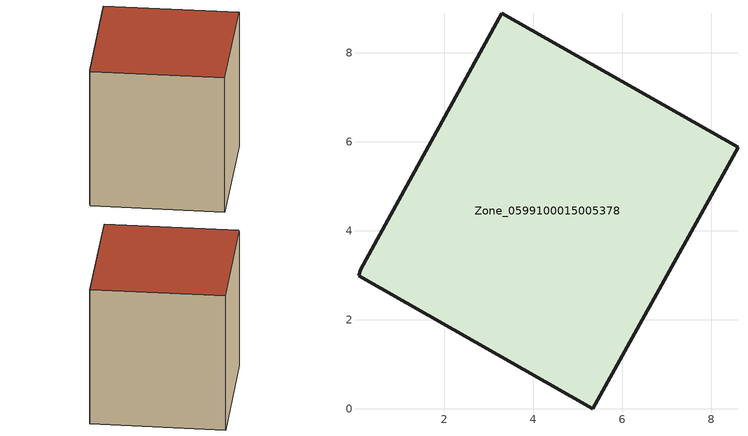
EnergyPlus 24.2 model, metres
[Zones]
Zone_0599100015005378
 floor ground (C_G): 3.29,8.88 8.6,5.88 5.34,0 0.07,2.98 0.12,3.13 z0.95
 wall outside (C_F): 5.34,0 8.6,5.88 3.29,8.88 0.12,3.13 0.07,2.98 5.34,0 z0.95:7.61
 roof outside (C_R): 8.6,5.88 3.29,8.88 0.12,3.13 0.07,2.98 5.34,0 z7.61
[BUILDING]
Pand.0599100015005378: North Axis=0; Terrain=City; Loads Convergence Tolerance Value=0.04; Temperature Convergence Tolerance Value=0.4; Solar Distribution=FullExterior; Maximum Number of Warmup Days=25; Minimum Number of Warmup Days=1
[Site:Location]
Rotterdam.The.Hague.AP_ZH_NLD Design_Conditions: Latitude=51.96; Longitude=4.45; Time Zone=1; Elevation=-4.5
[SITE:GROUNDTEMPERATURE:BUILDINGSURFACE]
18, 18, 18, 18, 18, 18, 18, 18, 18, 18, 18, 18
[MATERIAL] Thermal Absorptance=0.9; Solar Absorptance=0.7; Visible Absorptance=0.7
Name | Roughness | Thickness | Conductivity | Density | Specific Heat
G.TI.1946-1964 | MediumSmooth | 0.15 | 1 | 540 | 1210
F.TI.1946-1964 | Rough | 0.3 | 0.857143 | 1920 | 840
R.TI.1946-1964 | MediumRough | 0.2 | 0.277778 | 1500 | 1000
[CONSTRUCTION]
C_G: G.TI.1946-1964
C_F: F.TI.1946-1964
C_R: R.TI.1946-1964
[ZONE]
Zone_0599100015005378: Type=1; Multiplier=1; Ceiling Height=Autocalculate; Volume=Autocalculate; Floor Area=autocalculate; Part of Total Floor Area=Yes
[ZONEINFILTRATION:DESIGNFLOWRATE]
Infil_Zone_0599100015005378: Zone or ZoneList or Space or SpaceList=Zone_0599100015005378; Schedule=AlwaysOn; Design Flow Rate Calculation Method=Flow/Area; Flow Rate per Floor Area=0.003; Constant Term Coefficient=1; Temperature Term Coefficient=0; Velocity Term Coefficient=0; Velocity Squared Term Coefficient=0
[HVACTEMPLATE:ZONE:IDEALLOADSAIRSYSTEM]
Zone_0599100015005378: Maximum Heating Supply Air Temperature=50; Minimum Cooling Supply Air Temperature=13; Maximum Heating Supply Air Humidity Ratio=0.0156; Minimum Cooling Supply Air Humidity Ratio=0.0077; Heating Limit=NoLimit; Cooling Limit=NoLimit; Dehumidification Control Type=ConstantSensibleHeatRatio; Cooling Sensible Heat Ratio=0.7; Dehumidification Setpoint=60; Humidification Control Type=None; Humidification Setpoint=30; Outdoor Air Method=None; Outdoor Air Flow Rate per Person=0.00944; Outdoor Air Flow Rate per Zone Floor Area=0; Outdoor Air Flow Rate per Zone=0; Demand Controlled Ventilation Type=None; Outdoor Air Economizer Type=NoEconomizer; Heat Recovery Type=None; Sensible Heat Recovery Effectiveness=0.7; Latent Heat Recovery Effectiveness=0.65
[ZONECONTROL:THERMOSTAT]
ThermostatControl_Zone_0599100015005378: Zone or ZoneList=Zone_0599100015005378; Control Type Schedule=DualSetpointControlType; Control 1=Thermostat_Zone_0599100015005378; Temperature Difference Between Cutout And Setpoint=0
[THERMOSTATSETPOINT:DUALSETPOINT]
Thermostat_Zone_0599100015005378: Heating Setpoint Temperature Schedule=HeatingSetpoint_Zone_0599100015005378; Cooling Setpoint Temperature Schedule=CoolingSetpoint_Zone_0599100015005378
[SCHEDULE:COMPACT]
HeatingSetpoint_Zone_0599100015005378: Through: 12/31, For: AllDays, Until: 24:00, 21
CoolingSetpoint_Zone_0599100015005378: Through: 12/31, For: AllDays, Until: 24:00, 24
DualSetpointControlType: Through: 12/31, For: AllDays, Until: 24:00, 4
AlwaysOn: Through: 12/31, For: AllDays, Until: 24:00, 1
